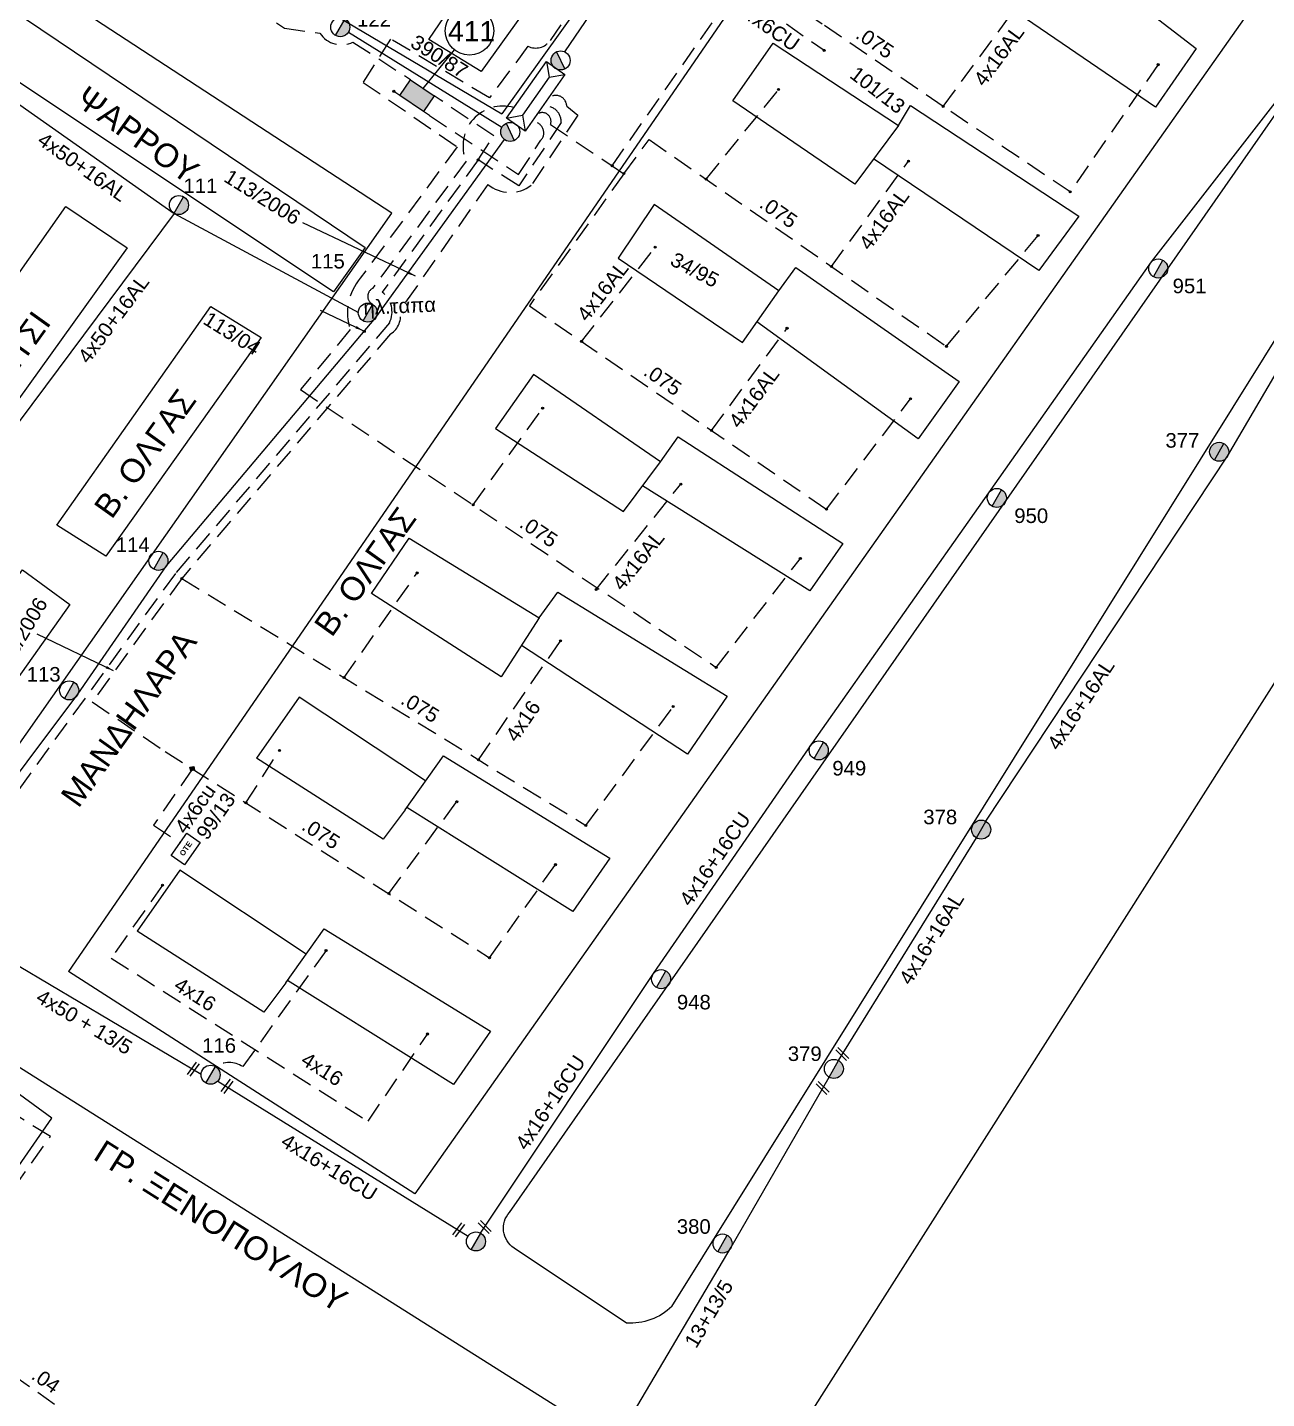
# Model space of a CAD drawing. Header units: millimetres. Extents: x 1091 to 3521, y 1177 to 2968.
# Drawn here: x 2004.6 to 2158, y 2706.1 to 2875.7 of the extents above; entities that cross this region are included whole.
import ezdxf
from ezdxf.enums import TextEntityAlignment as Align

# ---------------------------------------------------------------- set-up
doc = ezdxf.new("R2010")
doc.units = ezdxf.units.MM
doc.linetypes.add('DASHED', pattern=[19.05, 12.7, -6.35])
for name, color, linetype, lineweight in [('13+13_5', 7, 'Continuous', 30), ('4x16+16', 7, 'Continuous', 30), ('4x16+16CU', 7, 'Continuous', 30), ('4x50 + 13_5', 7, 'SYN_LINE', 30), ('4x6', 7, 'SYN_LINE', 30), ('Άγνωστα', 7, 'Continuous', 30), ('Γυμνά εναέρια ΧΤ (3Φ) 4x50AL', 7, 'Continuous', 30), ('Γυμνά εναέρια ΧΤ και ΦΟΠ (3Φ)   4x50+16AL', 7, 'Continuous', 30), ('Συνεστραμμένα ΧΤ   3x70+54.6+25 AL', 7, 'SYN_LINE', 30), ('Υπόγεια Καλώδια Δικτύου ΧΤ   .04', 7, 'DASHED', 30), ('Υπόγεια Καλώδια Δικτύου ΧΤ   .075', 7, 'DASHED', 30), ('Υπόγεια Καλώδια Δικτύου ΧΤ   .10', 7, 'DASHED', 30), ('Υπόγεια καλώδια Παροχών ΧΤ   4x16AL', 7, 'DASHED', 30), ('Υπόγεια καλώδια Παροχών ΧΤ   4x50AL', 7, 'DASHED', 30), ('Υπόγεια καλώδια Παροχών ΧΤ   4x6', 7, 'DASHED', 30)]:
    doc.layers.add(name, color=color, linetype=linetype, lineweight=lineweight)
for name, color, linetype in [('Link Box 4 Διευθύνσεων', 7, 'Continuous'), ('Pillar OTE', 7, 'Continuous'), ('TEXT ΚΑΛΩΔΙΩΝ', 7, 'Continuous'), ('ΑΓΝΩΣΤΟ ΥΠΟΓΕΙΟ ΚΑΛΩΔΙΟ', 7, 'DASHED'), ('Επιγραφές - Σχήματα', 7, 'Continuous'), ('Μηχανική τομή', 7, 'Continuous'), ('Στύλος Ξύλινος', 7, 'Continuous'), ('Στύλος Ξύλινος @ 1', 7, 'Continuous'), ('Στύλος ΦΜ', 7, 'Continuous'), ('Στύλος ΦΜ @ 1', 7, 'Continuous'), ('Συνδέσεις', 7, 'Continuous'), ('Υποσταθμός εναέριος 2 στύλων', 7, 'Continuous'), ('Υποσταθμός πόλεως', 7, 'Continuous'), ('Υπόβαθρο ΔΕΗ', 7, 'Continuous')]:
    doc.layers.add(name, color=color, linetype=linetype)
doc.styles.add('arial', font='arial.ttf')
doc.styles.get("Standard").update_dxf_attribs({"font": 'arial.ttf', "height": 1.8})
doc.linetypes.add('SYN_LINE', pattern='A,0.5,-0.0001,["/\\/\\/\\/",Standard,S=0.1,R=0,X=0,Y=-0.05],-0.25', length=0.7501)
doc.dimstyles.new('ISO-25', dxfattribs={"dimtxt": 2.5, "dimasz": 2.5, "dimexe": 1.25, "dimexo": 0.625, "dimtad": 1, "dimtxsty": 'Standard', "dimcen": 2.5, "dimadec": 0, "dimazin": 0, "dimtfac": 1, "dimtmove": 0, "dimatfit": 3, "dimfxl": 1, "dimarcsym": 0})

# ---------------------------------------------------------------- blocks, each defined once
blk = doc.blocks.new('ΥΠΑΡΧΩΝ ΤΣΙΜΕΝΤΕΝΙΟΣ ΣΤΥΛΟΣ')
at = {"layer": 'Στύλος ΦΜ'}
blk.add_hatch(color=7, dxfattribs=at).paths.add_polyline_path([(-1.29, -2.28, 0.574793), (2.62, 0, 0.268822), (1.3, 2.27)])
at = {"layer": 'Στύλος ΦΜ', "color": 7}
blk.add_line((-1.29, -2.28), (1.3, 2.27), dxfattribs=at)
blk.add_circle((0, 0), 2.62, dxfattribs=at)
at = {"layer": 'Στύλος ΦΜ', "flags": 4}
for tag, p in [('ΑΡΙΘΜΟΣ', (-4.68, 8.05)), ('ΤΥΠΟΣ', (-4.91, 3.03))]:
    blk.add_attdef(tag, p, '', height=4, dxfattribs=at)
blk = doc.blocks.new('ΥΠΑΡΧΩΝ ΞΥΛΙΝΟΣ ΣΤΥΛΟΣ')
at = {"layer": 'Στύλος Ξύλινος'}
h = blk.add_hatch(color=7, dxfattribs=at)
h.paths.add_polyline_path([(-2.62, 0, 0.270008), (-1.29, -2.28), (1.3, 2.27, 0.576266)])
h.paths.add_polyline_path([(-1.29, -2.28, 0.574793), (2.62, 0, 0.268822), (1.3, 2.27)])
at = {"layer": 'Στύλος Ξύλινος', "color": 7}
blk.add_line((-1.29, -2.28), (1.3, 2.27), dxfattribs=at)
blk.add_circle((0, 0), 2.62, dxfattribs=at)
at = {"layer": 'Στύλος Ξύλινος', "color": 1, "flags": 4}
for tag, p in [('ΑΡΙΘΜΟΣ', (-4.91, 8.6)), ('ΤΥΠΟΣ', (-4.85, 3.39))]:
    blk.add_attdef(tag, p, '', height=4, dxfattribs=at)
blk = doc.blocks.new('ΥΠΟΣΤΑΘΜΟΣ ΕΝΑΕΡΙΟΣ ΕΠΙ 2 ΣΤΥΛΩΝ')
at = {"layer": 'Υποσταθμός εναέριος 2 στύλων', "linetype": 'Continuous'}
for points in [[(-11.97, -2.11, 0.574793), (-8.45, -0.07, 0.268822), (-9.64, 1.98)], [(9.68, -2.15, 0.574793), (13.19, -0.1, 0.268822), (12.01, 1.95)]]:
    blk.add_hatch(color=256, dxfattribs=at).paths.add_polyline_path(points)
for p, q in [((-11.97, -2.11), (-9.64, 1.98)), ((9.68, -2.15), (12.01, 1.95))]:
    blk.add_line(p, q, dxfattribs=at)
for centre in [(-10.81, -0.07), (10.84, -0.1)]:
    blk.add_circle(centre, 2.36, dxfattribs=at)
at = {"layer": 'Υποσταθμός πόλεως', "linetype": 'Continuous', "ltscale": 40}
blk.add_lwpolyline([(-8.57, 2.82), (8.57, 2.82), (8.57, -2.82), (-8.57, -2.82)], close=True, dxfattribs=at)
for points in [[(-5.75, 0), (-8.57, 2.82)], [(-8.57, -2.82), (-5.75, 0)], [(-5.75, 0), (5.75, 0)], [(5.75, 0), (8.57, 2.82)], [(8.57, -2.82), (5.75, 0)]]:
    blk.add_lwpolyline(points, dxfattribs=at)
at = {"layer": 'Υποσταθμός εναέριος 2 στύλων', "ltscale": 40, "flags": 1}
for tag, p in [('ΜΕΤΑΣΧΗΜΑΤΙΣΜΟΣ', (14.09, 2.51)), ('ΙΣΧΥΣ', (14.07, -0.28)), ('ΑΡΙΘΜΟΣ', (14.19, -3))]:
    blk.add_attdef(tag, p, '', height=1.8, dxfattribs=at)
blk = doc.blocks.new('LINK BOX 4 ΑΝΑΧΩΡΗΣΕΩΝ')
at = {"layer": 'Link Box 4 Διευθύνσεων', "ltscale": 40}
blk.add_hatch(color=256, dxfattribs=at).paths.add_polyline_path([(-3.54, 0), (-3.54, -4.67), (3.54, -4.67), (3.54, 0)])
for p, q in [((-3.54, 0), (-5.33, 0)), ((5.33, 0), (3.54, 0)), ((-3.54, -4.67), (-5.33, -4.67)), ((5.33, -4.67), (3.54, -4.67))]:
    blk.add_line(p, q, dxfattribs=at)
blk.add_lwpolyline([(-3.54, -4.67), (-3.54, 0), (3.54, 0), (3.54, -4.67)], close=True, dxfattribs=at)
blk = doc.blocks.new('_ΣΥΝΔΕΣΗ')
at = {"layer": 'Συνδέσεις', "linetype": 'SYN_LINE', "ltscale": 40}
blk.add_hatch(color=256, dxfattribs=at).paths.add_polyline_path([(0.5, -0.01, 1), (-0.5, -0.01, 1)])
at = {"layer": 'Συνδέσεις'}
blk.add_circle((0, -0.01), 0.5, dxfattribs=at)
blk = doc.blocks.new('ΜΗΧΑΝΙΚΗ ΤΟΜΗ')
at = {"layer": 'Μηχανική τομή', "ltscale": 40}
for p, q in [((-3.79, 1.21), (3.79, 1.21)), ((3.79, -0.34), (-3.79, -0.34))]:
    blk.add_line(p, q, dxfattribs=at)
blk = doc.blocks.new('PILLAR ΟΤΕ')
at = {"layer": 'Pillar OTE', "ltscale": 40}
blk.add_lwpolyline([(-3.31, 2.02), (3.39, 2.02), (3.39, -1.99), (-3.31, -1.99)], close=True, dxfattribs=at)
at = {"layer": 'Pillar OTE', "insert": (-1.81, 0.71), "char_height": 1.3575, "width": 109.961, "attachment_point": 1}
blk.add_mtext('{\\fArial|b1|i0|c161|p34;OTE}', dxfattribs=at)
blk = doc.blocks.new('TSONTA XT1')
at = {"ltscale": 40}
h = blk.add_hatch(color=256, dxfattribs=at)
h.dxf.hatch_style = 1
h.paths.add_polyline_path([(595.96, 2487.66), (597.07, 2488.77), (595.96, 2489.87), (594.85, 2488.77)])
blk.add_lwpolyline([(594.85, 2488.77), (595.96, 2489.87), (597.07, 2488.77), (595.96, 2487.66)], close=True, dxfattribs=at)

msp = doc.modelspace()

# ---------------------------------------------------------------- linework, layer by layer
at = {"layer": '13+13_5', "color": 173, "lineweight": -3, "ltscale": 0.1}
msp.add_lwpolyline([(2040.94, 2647), (2063.24, 2680.38), (2077.97, 2701.67), (2091.7, 2724.83), (2103.82, 2745.87)], dxfattribs=at)
at = {"layer": '4x16+16', "color": 6, "lineweight": -3, "ltscale": 0.1}
for points in [[(2123.22, 2777.52), (2153.13, 2822.7), (2174.96, 2859.91)], [(2104.99, 2747.91), (2122.05, 2775.47)]]:
    msp.add_lwpolyline(points, dxfattribs=at)
at = {"layer": '4x16+16CU', "color": 7, "lineweight": -3, "ltscale": 0.1}
msp.add_lwpolyline([(2060.68, 2726.56), (2082.08, 2758.69), (2101.7, 2787.13), (2123.6, 2818.18), (2143.73, 2846.76), (2161.61, 2869.74)], dxfattribs=at)
at = {"layer": '4x16+16CU', "color": 30, "lineweight": -3, "ltscale": 0.1}
msp.add_lwpolyline([(2028.14, 2745.39), (2059.13, 2726.21)], dxfattribs=at)
at = {"layer": '4x50 + 13_5', "color": 30, "lineweight": -3, "ltscale": 0.1}
msp.add_lwpolyline([(1992.24, 2766.27), (2026.08, 2746.23)], dxfattribs=at)
at = {"layer": '4x6', "color": 2, "linetype": 'DASHED', "lineweight": -3, "ltscale": 0.2}
msp.add_lwpolyline([(2076.95, 2858.64), (2092.27, 2880.53), (2103.21, 2872.91)], dxfattribs=at)
at = {"layer": 'ΑΓΝΩΣΤΟ ΥΠΟΓΕΙΟ ΚΑΛΩΔΙΟ', "color": 62, "lineweight": -3, "ltscale": 0.2}
msp.add_lwpolyline([(2069.05, 2866.99, -0.638258), (2071.34, 2865.99), (2072.72, 2864.88), (2066.94, 2856.22, -0.353403), (2061.56, 2856.33), (2050.68, 2840.71, -0.333092), (2049.53, 2837.82), (2023.68, 2807.57), (2012.6, 2792.29)], format="xyb", dxfattribs=at)
at = {"layer": 'ΑΓΝΩΣΤΟ ΥΠΟΓΕΙΟ ΚΑΛΩΔΙΟ', "color": 2, "lineweight": -3, "ltscale": 0.2}
for points in [[(2088.59, 2856.96), (2097.55, 2868.06)], [(2118.33, 2836.29), (2129.67, 2849.99)], [(2103.49, 2816.13), (2113.88, 2829.8)]]:
    msp.add_lwpolyline(points, dxfattribs=at)
at = {"layer": 'ΑΓΝΩΣΤΟ ΥΠΟΓΕΙΟ ΚΑΛΩΔΙΟ', "color": 133, "lineweight": -3, "ltscale": 0.2}
msp.add_lwpolyline([(2054.34, 2864.85), (2065.35, 2857.55), (2068.14, 2861.78, 0.685813), (2066.99, 2864.06, -0.22613)], format="xyb", dxfattribs=at)
at = {"layer": 'ΑΓΝΩΣΤΟ ΥΠΟΓΕΙΟ ΚΑΛΩΔΙΟ', "color": 2, "lineweight": -3, "ltscale": 0.2}
msp.add_lwpolyline([(2067.65, 2864.99, -0.754032), (2069.32, 2863.72), (2076.95, 2858.64), (2078.41, 2857.65)], format="xyb", dxfattribs=at)
at = {"layer": 'ΑΓΝΩΣΤΟ ΥΠΟΓΕΙΟ ΚΑΛΩΔΙΟ', "color": 133, "lineweight": -3, "ltscale": 0.2}
for points in [[(2059.74, 2816.67), (2068.35, 2828.63)], [(2089.84, 2796.57), (2100.25, 2810.04)]]:
    msp.add_lwpolyline(points, dxfattribs=at)
at = {"layer": 'ΑΓΝΩΣΤΟ ΥΠΟΓΕΙΟ ΚΑΛΩΔΙΟ', "color": 62, "lineweight": -3, "ltscale": 0.2}
for points in [[(2043.77, 2795.3), (2052.82, 2808.25)], [(2012.6, 2792.29), (2021.64, 2786.15)], [(2073.71, 2777.02), (2084.52, 2791.71)], [(2031.63, 2779.81), (2035.77, 2786.28)], [(2049.3, 2768.58), (2057.73, 2779.95)], [(2061.78, 2760.65), (2069.94, 2772.16)]]:
    msp.add_lwpolyline(points, dxfattribs=at)
at = {"layer": 'Γυμνά εναέρια ΧΤ (3Φ) 4x50AL', "color": 1, "lineweight": -3, "ltscale": 0.1}
msp.add_lwpolyline([(2071.09, 2872.72), (2082.42, 2889.34)], dxfattribs=at)
at = {"layer": 'Γυμνά εναέρια ΧΤ και ΦΟΠ (3Φ)   4x50+16AL', "color": 5, "lineweight": -3, "ltscale": 0.1}
for points in [[(1986.4, 2880.14), (1998.46, 2869.79), (2022.75, 2852.74), (2045.54, 2840.48)], [(2022.75, 2852.74), (1995.55, 2816.32)]]:
    msp.add_lwpolyline(points, dxfattribs=at)
at = {"layer": 'Γυμνά εναέρια ΧΤ και ΦΟΠ (3Φ)   4x50+16AL', "color": 5, "linetype": 'DASHED', "lineweight": -3, "ltscale": 0.2}
msp.add_lwpolyline([(2064.8, 2865.83, 0.627462), (2058.87, 2859.18), (2047.28, 2843.44, 0.600087), (2047.3, 2841.49, 4.93212)], format="xyb", dxfattribs=at)
at = {"layer": 'Γυμνά εναέρια ΧΤ και ΦΟΠ (3Φ)   4x50+16AL', "color": 30, "lineweight": -3, "ltscale": 0.1}
msp.add_lwpolyline([(1991.98, 2768.12), (2010.84, 2793.27), (2021.78, 2809.13), (2047.71, 2839.84), (2063.63, 2861.88)], dxfattribs=at)
at = {"layer": 'Συνεστραμμένα ΧΤ   3x70+54.6+25 AL', "color": 27, "lineweight": -3, "ltscale": 15}
msp.add_lwpolyline([(2044.31, 2875.15), (2063.31, 2863.39)], dxfattribs=at)
at = {"layer": 'Υπόβαθρο ΔΕΗ', "lineweight": -3, "ltscale": 0.1}
for points in [[(2045.62, 2946.08), (2098.05, 2913.58), (2063.29, 2865.04)], [(1943.48, 2935.94), (2063.29, 2865.04)], [(2057.41, 2634.87), (2230.91, 2907.86), (2254.39, 2675.08), (2057.41, 2634.87)], [(2110.91, 2906.11), (2009.67, 2758.94)], [(2110.91, 2906.11), (2155.67, 2877.55), (2052.55, 2731.43)], [(1990.39, 2768.4), (2049.7, 2852.77), (1993.6, 2889.36)], [(2126.38, 2883.82), (2129.49, 2888.35), (2149.23, 2873.12), (2144.21, 2865.87), (2123.69, 2879.91)], [(1993.45, 2875.66), (1997.75, 2881.27), (2046.39, 2848.51), (2042.46, 2843.02), (1993.45, 2875.66)], [(2112.42, 2863.63), (2113.87, 2866.08), (2134.71, 2852.4), (2129.75, 2845.66), (2109.31, 2859.47)], [(2084.36, 2717.49), (2173, 2859.49)], [(1994.79, 2832.92), (2009.33, 2853.57), (2016.92, 2848.49), (2002.14, 2827.9), (1994.79, 2832.92)], [(2097.59, 2843.17), (2099.71, 2846.04), (2119.91, 2831.95), (2114.82, 2824.86)], [(2114.82, 2824.86), (2094.87, 2839.31)], [(2082.94, 2821.98), (2085.14, 2825.11), (2105.51, 2811.89), (2101.43, 2806.04), (2080.73, 2819.03)], [(2047.15, 2805.69), (2051.84, 2812.57), (2067.92, 2802.68), (2063.23, 2795.4), (2047.15, 2805.69)], [(2067.92, 2802.68), (2070.23, 2805.86), (2091.19, 2793.01), (2086.28, 2785.84), (2065.72, 2799.27)], [(2038.21, 2792.88), (2032.94, 2785.32)], [(2053.87, 2782.51), (2038.21, 2792.88)], [(2051.34, 2778.93), (2056.07, 2785.62), (2076.67, 2772.97), (2072.08, 2766.35), (2051.54, 2779.21)], [(2051.34, 2778.93), (2048.62, 2775.31), (2032.94, 2785.32)], [(2023.43, 2771.47), (2018.16, 2763.92)], [(2039.09, 2761.1), (2023.43, 2771.47)], [(2036.56, 2757.53), (2033.84, 2753.91), (2018.16, 2763.92)], [(2036.56, 2757.53), (2041.29, 2764.22), (2061.89, 2751.56), (2057.3, 2744.95), (2036.76, 2757.81)], [(2052.55, 2731.43), (2009.67, 2758.94)], [(1998.21, 2750.48), (2075.13, 2701.94), (2046.49, 2661.37)]]:
    msp.add_lwpolyline(points, dxfattribs=at)
for points in [[(2054.26, 2874.23), (2073.1, 2901.87), (2080.29, 2897.49), (2060.73, 2870.31)], [(2091.91, 2866.67), (2096.87, 2873.81), (2112.42, 2863.63), (2106.99, 2856.36)], [(2082.14, 2853.83), (2077.72, 2847.21), (2093.07, 2836.76), (2097.59, 2843.17)], [(2008.23, 2814.17), (2027.29, 2841.2), (2033.51, 2837.39), (2014.29, 2810.32)], [(2067.21, 2832.81), (2062.5, 2826.14), (2078.35, 2815.87), (2082.94, 2821.98)], [(1984.9, 2782.3), (2003.99, 2808.63), (2009.85, 2804.35), (1991.2, 2778.06)], [(2001.89, 2744.96), (1984.07, 2720.89), (1990.87, 2716.68), (2007.61, 2740.79)]]:
    msp.add_lwpolyline(points, close=True, dxfattribs=at)
at = {"layer": 'Υπόβαθρο ΔΕΗ', "lineweight": -3}
msp.add_lwpolyline([(2053.58, 2868.18), (2057.44, 2872.97)], dxfattribs=at)
at = {"layer": 'Υπόβαθρο ΔΕΗ', "lineweight": -3, "ltscale": 0.1}
for points in [[(2064.23, 2729.12), (2160.93, 2867.66, -0.299074), (2164.76, 2869.2), (2172.65, 2863.88, -0.480262), (2173, 2859.49, 2.514304)], [(2084.36, 2717.49, -0.206349), (2078.72, 2715.43), (2064.81, 2724.73, -0.452517), (2064.23, 2729.12, -1.161404)]]:
    msp.add_lwpolyline(points, format="xyb", dxfattribs=at)
at = {"layer": 'Υπόβαθρο ΔΕΗ', "lineweight": -3}
msp.add_circle((2059.3, 2875.32), 3, dxfattribs=at)
at = {"layer": 'Υπόγεια Καλώδια Δικτύου ΧΤ   .04', "color": 6, "lineweight": -3, "ltscale": 0.2}
for points in [[(1996.52, 2713.45), (1991.9, 2716.57), (2007.42, 2738.53), (1998.89, 2743.8)], [(1991.41, 2704.88), (1996.52, 2713.45), (2014.89, 2700.53), (2011.22, 2695.37)]]:
    msp.add_lwpolyline(points, dxfattribs=at)
at = {"layer": 'Υπόγεια Καλώδια Δικτύου ΧΤ   .075', "color": 133, "lineweight": -3, "ltscale": 0.2}
for points in [[(2144.54, 2871.14), (2133.64, 2855.4), (2117.93, 2865.97), (2102.95, 2876.15), (2085.05, 2888.37, -0.335233), (2079.32, 2888.56), (2069.29, 2874.13, -0.371425), (2066.53, 2873.42), (2061.78, 2867.03), (2049.54, 2874.31), (2046.13, 2868.95), (2057.78, 2860.98), (2045.78, 2844.71)], [(2045.78, 2844.71, 0.259886), (2044.53, 2838.35), (2038.39, 2830.93), (2089.84, 2796.57)]]:
    msp.add_lwpolyline(points, format="xyb", dxfattribs=at)
at = {"layer": 'Υπόγεια Καλώδια Δικτύου ΧΤ   .075', "color": 2, "lineweight": -3, "ltscale": 0.2}
for points in [[(2078.41, 2857.65), (2081.54, 2861.86), (2118.33, 2836.29)], [(2078.41, 2857.65), (2066.71, 2841.31), (2103.49, 2816.13)]]:
    msp.add_lwpolyline(points, dxfattribs=at)
at = {"layer": 'Υπόγεια Καλώδια Δικτύου ΧΤ   .075', "color": 62, "lineweight": -3, "ltscale": 0.2}
for points in [[(2023.68, 2807.57), (2073.71, 2777.02)], [(2021.64, 2786.15), (2061.78, 2760.65)]]:
    msp.add_lwpolyline(points, dxfattribs=at)
at = {"layer": 'Υπόγεια Καλώδια Δικτύου ΧΤ   .10', "color": 133, "lineweight": -3, "ltscale": 0.2}
msp.add_lwpolyline([(1932.29, 2948.71), (1940.14, 2934.9), (1952.43, 2925.96), (1979.49, 2910.84), (1996.69, 2902.17, 0.534141), (2000.87, 2900.06), (2036.41, 2875.65), (2040.79, 2875.03, 0.380635), (2044.87, 2873.93), (2051.24, 2869.77)], format="xyb", dxfattribs=at)
at = {"layer": 'Υπόγεια Καλώδια Δικτύου ΧΤ   .10', "color": 6, "lineweight": -3, "ltscale": 0.2}
msp.add_lwpolyline([(2060.36, 2859.35), (2062.31, 2862.32), (2055.65, 2866.78)], dxfattribs=at)
for points in [[(2068.3, 2865.91, -0.517734), (2070.64, 2863.97), (2065.4, 2856.13), (2060.36, 2859.35)], [(2060.36, 2859.35), (2048.5, 2842.99, -0.360244), (2049.39, 2839.2), (2022.89, 2808.19), (1993.84, 2768.11, -0.888789), (1992.56, 2766.95)]]:
    msp.add_lwpolyline(points, format="xyb", dxfattribs=at)
at = {"layer": 'Υπόγεια καλώδια Παροχών ΧΤ   4x16AL', "color": 133, "lineweight": -3, "ltscale": 0.2}
for points in [[(2117.93, 2865.97), (2128.5, 2880.29)], [(2074.97, 2806.2), (2085.47, 2819.24)]]:
    msp.add_lwpolyline(points, dxfattribs=at)
at = {"layer": 'Υπόγεια καλώδια Παροχών ΧΤ   4x16AL', "color": 2, "lineweight": -3, "ltscale": 0.2}
for points in [[(2104.11, 2846.17), (2113.65, 2859.21)], [(2073.18, 2836.88), (2082.29, 2848.54)], [(2089.25, 2825.88), (2098.6, 2838.52)]]:
    msp.add_lwpolyline(points, dxfattribs=at)
at = {"layer": 'Υπόγεια καλώδια Παροχών ΧΤ   4x16AL', "color": 62, "lineweight": -3, "ltscale": 0.2}
msp.add_lwpolyline([(2060.42, 2785.13), (2070.55, 2799.84)], dxfattribs=at)
at = {"layer": 'Υπόγεια καλώδια Παροχών ΧΤ   4x16AL', "color": 30, "lineweight": -3, "ltscale": 0.2}
msp.add_lwpolyline([(2021.3, 2769.62), (2014.95, 2760.59), (2046.74, 2740.41), (2054.11, 2751.2)], dxfattribs=at)
msp.add_lwpolyline([(2041.54, 2761.55), (2031.25, 2747.17, 0.295053), (2027.84, 2747.19, -3.064642)], format="xyb", dxfattribs=at)
at = {"layer": 'Υπόγεια καλώδια Παροχών ΧΤ   4x6', "color": 62, "lineweight": -3, "ltscale": 0.2}
msp.add_lwpolyline([(2025, 2784.02), (2020.19, 2777.03), (2023.51, 2774.84)], dxfattribs=at)

# ---------------------------------------------------------------- block references
at = {"layer": 'Link Box 4 Διευθύνσεων', "lineweight": -3, "xscale": 0.4999999999999999, "yscale": 0.4999999999999999, "zscale": 0.4999999999999999, "rotation": 325.9351480390474}
msp.add_blockref('LINK BOX 4 ΑΝΑΧΩΡΗΣΕΩΝ', (2053.45, 2868.27), dxfattribs=at)
at = {"layer": 'Pillar OTE', "xscale": 0.5, "yscale": 0.5, "zscale": 0.5, "rotation": 55.00125848302742}
msp.add_blockref('PILLAR ΟΤΕ', (2024.16, 2774.08), dxfattribs=at)
at = {"layer": 'Μηχανική τομή', "lineweight": -3, "xscale": 0.2499999999999672, "yscale": 0.2499999999999672, "zscale": 0.2499999999999672}
for p, rotation in [((2105.36, 2748.65), 314.9247676703968), ((2025.2, 2746.79), 53.21522048561384), ((2029.39, 2744.66), 53.21522048561384), ((2102.92, 2744.45), 314.9247676703968), ((2061.11, 2727.24), 314.9247676703968), ((2058.04, 2726.92), 53.21522048561384)]:
    msp.add_blockref('ΜΗΧΑΝΙΚΗ ΤΟΜΗ', p, dxfattribs=dict(at, rotation=rotation))
at = {"layer": 'Στύλος Ξύλινος @ 1', "lineweight": -3, "ltscale": 40}
ref = msp.add_blockref('ΥΠΑΡΧΩΝ ΞΥΛΙΝΟΣ ΣΤΥΛΟΣ', (2152.09, 2823.24), dxfattribs=dict(at, xscale=0.4499999999998181, yscale=0.4499999999998181, zscale=0.4499999999998181))
ref.add_attrib('ΤΥΠΟΣ', '377', (2145.44, 2823.75), dxfattribs={"layer": 'Στύλος Ξύλινος', "height": 1.8, "flags": 4})
ref = msp.add_blockref('ΥΠΑΡΧΩΝ ΞΥΛΙΝΟΣ ΣΤΥΛΟΣ', (2122.63, 2776.49), dxfattribs=dict(at, xscale=0.4499999999998181, yscale=0.4499999999998181, zscale=0.4499999999998181))
ref.add_attrib('ΤΥΠΟΣ', '378', (2115.47, 2777.16), dxfattribs={"layer": 'Στύλος Ξύλινος', "height": 1.8, "flags": 4})
at = {"layer": 'Στύλος ΦΜ @ 1', "lineweight": -3, "ltscale": 40}
ref = msp.add_blockref('ΥΠΑΡΧΩΝ ΤΣΙΜΕΝΤΕΝΙΟΣ ΣΤΥΛΟΣ', (2043.31, 2875.77), dxfattribs=dict(at, xscale=0.4499999999998181, yscale=0.4499999999998181, zscale=0.4499999999998181))
ref.add_attrib('ΤΥΠΟΣ', '122', (2045.38, 2875.85), dxfattribs={"layer": 'Στύλος ΦΜ', "height": 1.8, "flags": 4})
ref = msp.add_blockref('ΥΠΑΡΧΩΝ ΤΣΙΜΕΝΤΕΝΙΟΣ ΣΤΥΛΟΣ', (2023.33, 2853.77), dxfattribs=dict(at, xscale=0.4499999999998181, yscale=0.4499999999998181, zscale=0.4499999999998181))
ref.add_attrib('ΤΥΠΟΣ', '111', (2023.9, 2855.25), dxfattribs={"layer": 'Στύλος ΦΜ', "height": 1.8, "flags": 4})
ref = msp.add_blockref('ΥΠΑΡΧΩΝ ΤΣΙΜΕΝΤΕΝΙΟΣ ΣΤΥΛΟΣ', (2046.71, 2840.46), dxfattribs=dict(at, xscale=0.4499999999998181, yscale=0.4499999999998181, zscale=0.4499999999998181))
ref.add_attrib('ΤΥΠΟΣ', '115', (2039.67, 2845.92), dxfattribs={"layer": 'Στύλος ΦΜ', "height": 1.8, "flags": 4})
ref = msp.add_blockref('ΥΠΑΡΧΩΝ ΤΣΙΜΕΝΤΕΝΙΟΣ ΣΤΥΛΟΣ', (2144.55, 2845.92), dxfattribs=dict(at, xscale=0.4499999999998181, yscale=0.4499999999998181, zscale=0.4499999999998181))
ref.add_attrib('ΤΥΠΟΣ', '951', (2146.33, 2842.86), dxfattribs={"layer": 'Στύλος ΦΜ', "height": 1.8, "flags": 4})
ref = msp.add_blockref('ΥΠΑΡΧΩΝ ΤΣΙΜΕΝΤΕΝΙΟΣ ΣΤΥΛΟΣ', (2124.57, 2817.53), dxfattribs=dict(at, xscale=0.4499999999998181, yscale=0.4499999999998181, zscale=0.4499999999998181))
ref.add_attrib('ΤΥΠΟΣ', '950', (2126.73, 2814.43), dxfattribs={"layer": 'Στύλος ΦΜ', "height": 1.8, "flags": 4})
ref = msp.add_blockref('ΥΠΑΡΧΩΝ ΤΣΙΜΕΝΤΕΝΙΟΣ ΣΤΥΛΟΣ', (2020.79, 2809.75), dxfattribs=dict(at, xscale=0.4499999999998181, yscale=0.4499999999998181, zscale=0.4499999999998181))
ref.add_attrib('ΤΥΠΟΣ', '114', (2015.52, 2810.84), dxfattribs={"layer": 'Στύλος ΦΜ', "height": 1.8, "flags": 4})
ref = msp.add_blockref('ΥΠΑΡΧΩΝ ΤΣΙΜΕΝΤΕΝΙΟΣ ΣΤΥΛΟΣ', (2009.75, 2793.72), dxfattribs=dict(at, xscale=0.4499999999998181, yscale=0.4499999999998181, zscale=0.4499999999998181))
ref.add_attrib('ΤΥΠΟΣ', '113', (2004.49, 2794.81), dxfattribs={"layer": 'Στύλος ΦΜ', "height": 1.8, "flags": 4})
ref = msp.add_blockref('ΥΠΑΡΧΩΝ ΤΣΙΜΕΝΤΕΝΙΟΣ ΣΤΥΛΟΣ', (2102.53, 2786.3), dxfattribs=dict(at, xscale=0.4499999999998181, yscale=0.4499999999998181, zscale=0.4499999999998181))
ref.add_attrib('ΤΥΠΟΣ', '949', (2104.21, 2783.19), dxfattribs={"layer": 'Στύλος ΦΜ', "height": 1.8, "flags": 4})
ref = msp.add_blockref('ΥΠΑΡΧΩΝ ΤΣΙΜΕΝΤΕΝΙΟΣ ΣΤΥΛΟΣ', (2083.02, 2757.99), dxfattribs=dict(at, xscale=0.4499999999998181, yscale=0.4499999999998181, zscale=0.4499999999998181))
ref.add_attrib('ΤΥΠΟΣ', '948', (2084.97, 2754.25), dxfattribs={"layer": 'Στύλος ΦΜ', "height": 1.8, "flags": 4})
ref = msp.add_blockref('ΥΠΑΡΧΩΝ ΤΣΙΜΕΝΤΕΝΙΟΣ ΣΤΥΛΟΣ', (2027.26, 2746.17), dxfattribs=dict(at, xscale=0.4499999999998181, yscale=0.4499999999998181, zscale=0.4499999999998181))
ref.add_attrib('ΤΥΠΟΣ', '116', (2026.21, 2748.89), dxfattribs={"layer": 'Στύλος ΦΜ', "height": 1.8, "flags": 4})
ref = msp.add_blockref('ΥΠΑΡΧΩΝ ΤΣΙΜΕΝΤΕΝΙΟΣ ΣΤΥΛΟΣ', (2104.4, 2746.89), dxfattribs=dict(at, xscale=0.4499999999998181, yscale=0.4499999999998181, zscale=0.4499999999998181))
ref.add_attrib('ΤΥΠΟΣ', '379', (2098.7, 2747.87), dxfattribs={"layer": 'Στύλος ΦΜ', "height": 1.8, "flags": 4})
ref = msp.add_blockref('ΥΠΑΡΧΩΝ ΤΣΙΜΕΝΤΕΝΙΟΣ ΣΤΥΛΟΣ', (2090.62, 2725.29), dxfattribs=dict(at, xscale=0.4499999999998181, yscale=0.4499999999998181, zscale=0.4499999999998181))
ref.add_attrib('ΤΥΠΟΣ', '380', (2084.96, 2726.49), dxfattribs={"layer": 'Στύλος ΦΜ', "height": 1.8, "flags": 4})
at = {"layer": 'Στύλος ΦΜ @ 1', "lineweight": -3, "ltscale": 40, "xscale": 0.4499999999998181, "yscale": 0.4499999999998181, "zscale": 0.4499999999998181}
msp.add_blockref('ΥΠΑΡΧΩΝ ΤΣΙΜΕΝΤΕΝΙΟΣ ΣΤΥΛΟΣ', (2060.1, 2725.54), dxfattribs=at)
at = {"layer": 'Συνδέσεις', "lineweight": -3, "xscale": 0.25, "yscale": 0.25, "zscale": 0.25}
for p in [(2103.21, 2872.91), (2144.55, 2871.14), (2049.93, 2867.84), (2097.55, 2868.07), (2117.94, 2865.97), (2060.36, 2859.35), (2076.96, 2858.64), (2113.65, 2859.21), (2078.41, 2857.66), (2088.59, 2856.96), (2133.64, 2855.4), (2129.67, 2850), (2082.29, 2848.55), (2104.11, 2846.18), (2046.28, 2838.14), (2098.6, 2838.52), (2098.6, 2838.52), (2073.18, 2836.89), (2118.34, 2836.29), (2113.88, 2829.8), (2113.88, 2829.8), (2068.35, 2828.63), (2089.25, 2825.88), (2085.47, 2819.24), (2059.74, 2816.67), (2103.49, 2816.13), (2100.25, 2810.05), (2023.68, 2807.58), (2052.82, 2808.25), (2074.98, 2806.2), (2070.55, 2799.84), (2089.84, 2796.57), (2043.77, 2795.31), (2084.52, 2791.72), (2035.77, 2786.29), (2060.42, 2785.14), (2031.63, 2779.81), (2057.73, 2779.95), (2073.71, 2777.02), (2069.94, 2772.16), (2021.3, 2769.62), (2049.3, 2768.58), (2041.54, 2761.55), (2061.78, 2760.65), (2054.11, 2751.21)]:
    msp.add_blockref('_ΣΥΝΔΕΣΗ', p, dxfattribs=at)
at = {"layer": 'Συνδέσεις', "xscale": 0.3075184835441075, "yscale": 0.3075184835441075, "zscale": 0.3075184835441075, "rotation": 327.7997240357417}
msp.add_blockref('TSONTA XT1', (1462.07, 2234.07), dxfattribs=at)
at = {"layer": 'Υποσταθμός εναέριος 2 στύλων', "lineweight": -3, "xscale": 0.4999999999999994, "yscale": 0.4999999999999994, "zscale": 0.4999999999999994, "rotation": 234.8636320562104}
msp.add_blockref('ΥΠΟΣΤΑΘΜΟΣ ΕΝΑΕΡΙΟΣ ΕΠΙ 2 ΣΤΥΛΩΝ', (2067.5, 2867.22), dxfattribs=at)

# ---------------------------------------------------------------- texts
at = {"lineweight": -3, "ltscale": 40, "char_height": 2.9, "width": 64.8866, "attachment_point": 1, "style": 'arial'}
for s, insert, rotation in [('ΨΑΡΡΟΥ', (2011.99, 2868.69), 324.4453), ('ΒΙΤΣΙ', (1999.5, 2832.84), 54.4453), ('Β. ΟΛΓΑΣ', (2012.65, 2816.47), 54.4453), ('Β. ΟΛΓΑΣ', (2039.89, 2801.86), 54.4453), ('ΜΑΝΔΗΛΑΡΑ', (2008.53, 2780.72), 54.4453), ('ΓΡ. ΞΕΝΟΠΟΥΛΟΥ', (2014.11, 2738.25), 327.7584)]:
    msp.add_mtext(s, dxfattribs=dict(at, insert=insert, rotation=rotation))
at = {"layer": 'TEXT ΚΑΛΩΔΙΩΝ', "lineweight": -3, "ltscale": 0.1, "style": 'arial'}
for s, rotation, p in [('4x6CU', 325.1582, (2096.69, 2875.62)), ('  .075', 325.8072, (2108.91, 2874.28)), (' 4x16AL', 53.5641, (2124.61, 2871.99)), ('4x50+16AL', 324.9409, (2011.42, 2858.49)), (' 4x16AL', 53.7881, (2110.4, 2851.72)), ('  .075', 325.2008, (2096.99, 2853.32)), (' 4x16AL', 51.9904, (2075.56, 2842.85)), ('4x50+16AL', 53.2461, (2015.23, 2839.67)), ('  .075', 325.602, (2082.65, 2832.58)), (' 4x16AL', 53.5012, (2094.3, 2829.69)), ('  .075', 326.2577, (2067.3, 2813.79)), (' 4x16AL', 51.1823, (2079.96, 2809.53)), ('4x16+16AL', 56.4951, (2134.96, 2791.99)), ('  .075', 328.583, (2052.6, 2792.02)), (' 4x16', 55.4215, (2065.72, 2789.65)), ('  .075', 327.5617, (2040.34, 2776.4)), ('4x16+16CU', 55.3942, (2089.67, 2772.87)), ('4x16+16AL', 58.2308, (2116.47, 2763.04)), (' 4x16', 327.6045, (2025.05, 2756.31)), ('4x50 + 13/5', 329.3648, (2011.63, 2752.7)), (' 4x16', 327.6045, (2040.77, 2747.06)), ('4x16+16CU', 56.3454, (2069.3, 2742.74)), ('4x16+16CU', 328.2442, (2041.94, 2734.73)), ('13+13/5', 59.3383, (2088.92, 2716.6)), ('  .04', 324.8883, (2006.3, 2708.77))]:
    msp.add_text(s, height=1.8, rotation=rotation, dxfattribs=at).set_placement(p, align=Align.MIDDLE_CENTER)
at = {"layer": 'Άγνωστα', "color": 7, "lineweight": -3, "insert": (2056.64, 2876.53), "char_height": 2.5, "width": 4.551914400963142e-14, "attachment_point": 1}
msp.add_mtext('411', dxfattribs=at)
at = {"layer": 'Άγνωστα', "color": 7, "lineweight": -3, "char_height": 1.8, "width": 4.551914400963141e-14, "attachment_point": 1}
for s, insert, rotation in [('390/87', (2052.79, 2874.96), 327.9566), ('101/13', (2107.32, 2871.06), 322.3963), ('113/2006', (2029.7, 2858.31), 327.9774), ('34/95', (2084.84, 2848.03), 331.9645), ('113/04', (2027.14, 2840.69), 327.9566), ('113/2006', (2000.27, 2796.41), 59.3758), ('99/13', (2025.34, 2776.1), 55)]:
    msp.add_mtext(s, dxfattribs=dict(at, insert=insert, rotation=rotation))
at = {"layer": 'Άγνωστα', "color": 7, "lineweight": -3}
note = msp.add_mtext_dynamic_manual_height_columns('ηλ.ταπα\\P', width=1.8, gutter_width=12.5, heights=[0.0453, 0], dxfattribs=dict(at, insert=(2031.84, 2841.39), char_height=1.8, attachment_point=1, rotation=2.4309))
for column, words in zip(note.columns.linked_columns, ['\\P']):
    column.text = words
at = {"layer": 'Υπόγεια καλώδια Παροχών ΧΤ   4x50AL', "color": 7, "ltscale": 0.2, "insert": (2022.67, 2776.85), "char_height": 1.8, "attachment_point": 1, "rotation": 55}
msp.add_mtext_dynamic_manual_height_columns('4x6cu', width=1.8, gutter_width=12.5, heights=[0.118], dxfattribs=at)

# ---------------------------------------------------------------- leaders
at = {"layer": 'Επιγραφές - Σχήματα', "lineweight": -3, "ltscale": 40}
for points in [[(2052.61, 2844.98), (2038.69, 2851.58)], [(2046.15, 2838.22), (2040.87, 2840.73)], [(2015.24, 2796.16), (2005.8, 2800.67)]]:
    msp.add_leader(points, dimstyle='ISO-25', override={"dimasz": 1, "dimtad": 0}, dxfattribs=at)

doc.saveas('drawing.dxf')
